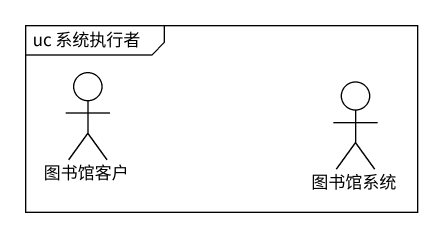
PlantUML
@startuml
mainframe uc 系统执行者
actor 图书馆客户
actor 图书馆系统
@enduml
